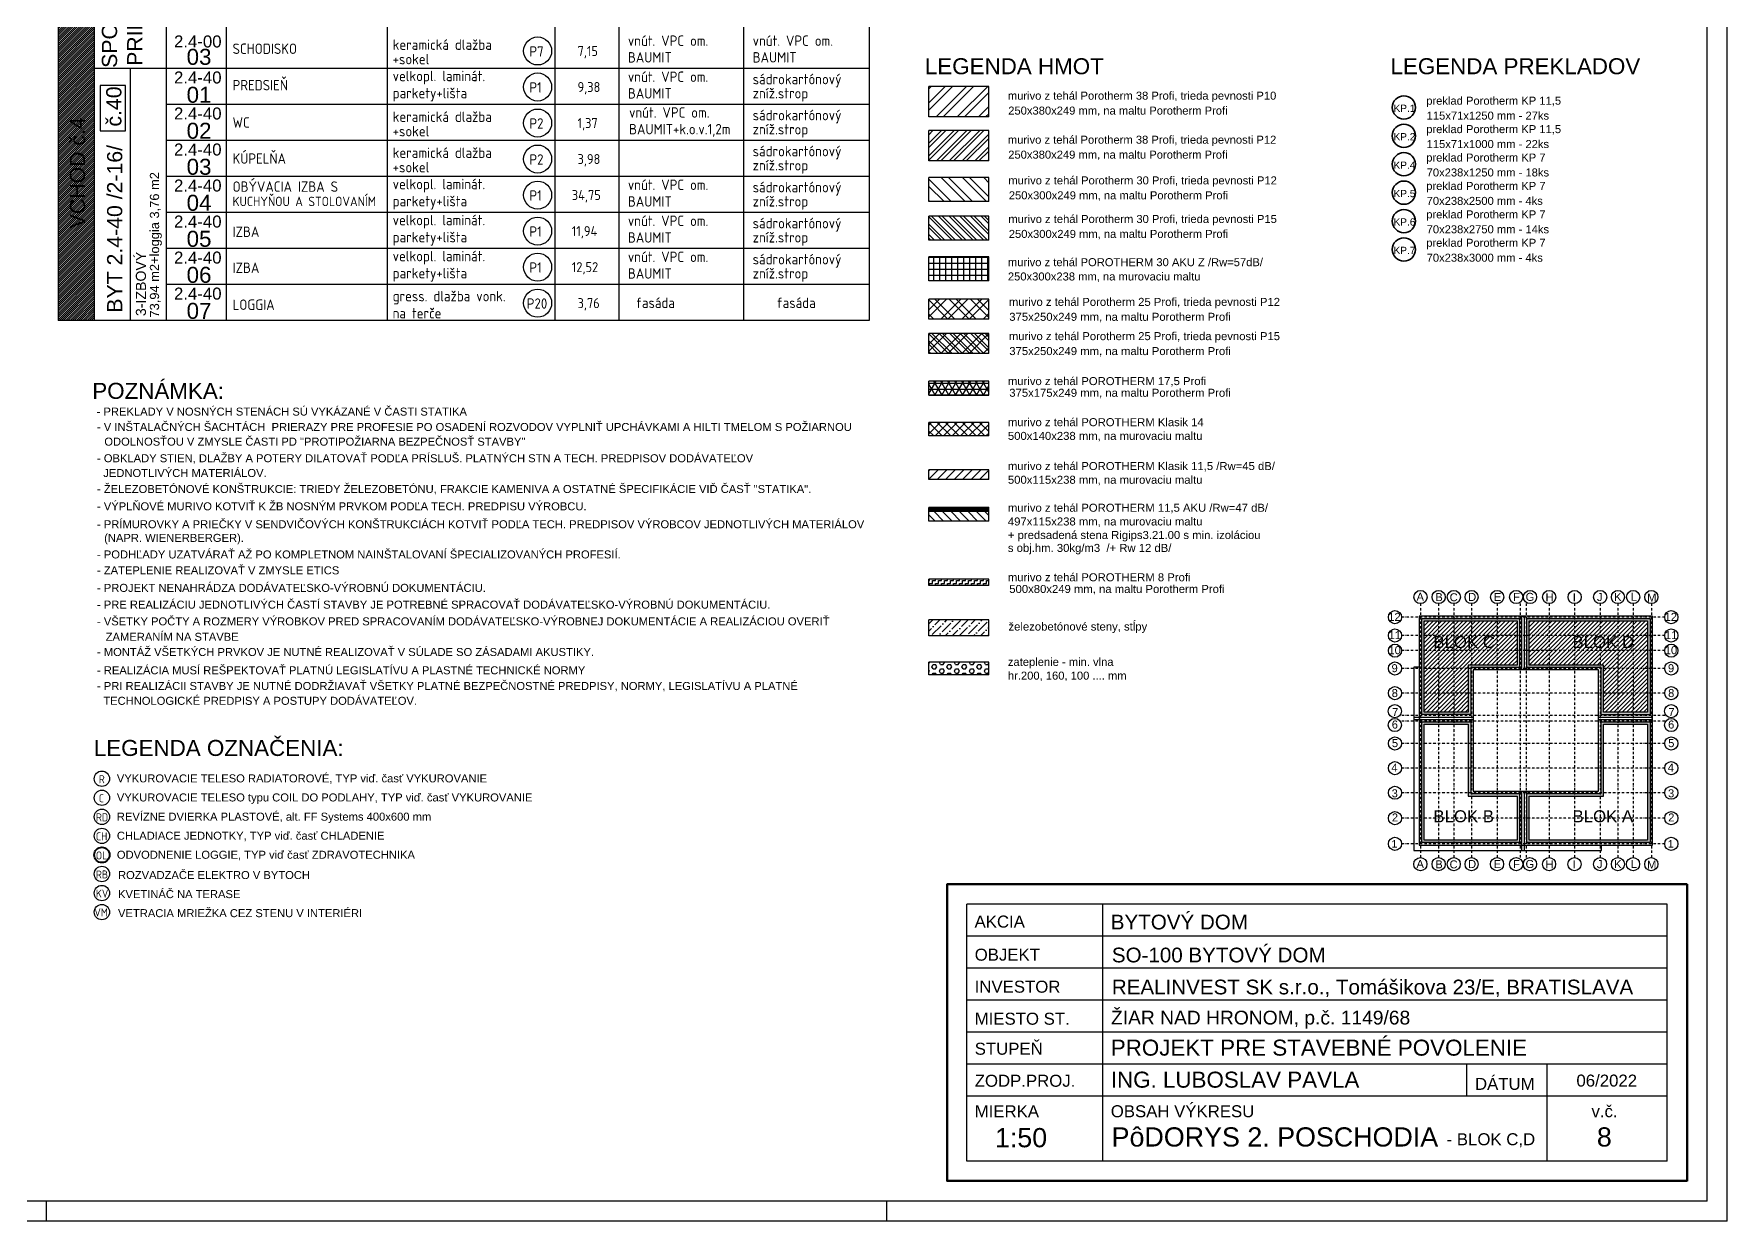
# Model space of a CAD drawing. Extents: x 4511820 to 5180432, y -1526536 to -944957.
# Drawn here: x 5159278 to 5180432, y -1230866 to -1216033 of the extents above; entities that cross this region are included whole.
import ezdxf

# ---------------------------------------------------------------- set-up
doc = ezdxf.new("R2010")
doc.units = 0
doc.header["$MEASUREMENT"] = 0
doc.linetypes.add('BODKOCIARKOVANA_3', pattern=[5.6, 3, -1.3, 0, -1.3])
for name, color, linetype in [('MÚRY', 1, 'CONTINUOUS'), ('OKNÁ', 143, 'CONTINUOUS'), ('osi', 253, 'CONTINUOUS'), ('TENKÁ', 7, 'CONTINUOUS'), ('tzb', 153, 'CONTINUOUS'), ('Z-Kúrenie', 101, 'CONTINUOUS'), ('ZZ-chladenie', 133, 'CONTINUOUS'), ('ZZ-elektro', 221, 'CONTINUOUS'), ('zz-vetr', 52, 'CONTINUOUS'), ('ŠRAFY', 82, 'CONTINUOUS')]:
    doc.layers.add(name, color=color, linetype=linetype)
doc.layers.add('preklady', color=74, linetype='CONTINUOUS', lineweight=35)
doc.layers.add('zz-kanal-daždová', color=136, linetype='CONTINUOUS', lineweight=40)
doc.styles.add('ARIAL', font='arial.ttf')
doc.styles.add('styl1', font='arial.ttf')
doc.styles.add('Style-Arial', font='arial.ttf')
doc.styles.add('STYLE1', font='isocp.shx')
pattern_1 = [(135, (115395, 122045.33), (-66.2912607, -66.2912607), []), (135, (115395, 122089.52), (-66.2912607, -66.2912607), [])]

# ---------------------------------------------------------------- blocks, each defined once
blk = doc.blocks.new('BLOKCD')
at = {"layer": 'ŠRAFY'}
h = blk.add_hatch(color=8, dxfattribs=at)
h.dxf.hatch_style = 1
h.paths.add_polyline_path([(4579621, -1404502), (4579621, -1405702), (4580233, -1405702), (4580233, -1405114), (4580842, -1405114), (4580842, -1404502)])
h.paths.add_polyline_path([(4580812, -1404532), (4580812, -1405084), (4580203, -1405084), (4580203, -1405672), (4579651, -1405672), (4579651, -1404532)], flags=16)
h = blk.add_hatch(dxfattribs=at)
h.set_pattern_fill('ANSI31', color=8, scale=300)
h.paths.add_polyline_path([(4579651, -1404532), (4579651, -1405672), (4580203, -1405672), (4580203, -1405084), (4580812, -1405084), (4580812, -1404532)])
h.paths.add_polyline_path([(4579745, -1404680), (4580565, -1404680), (4580565, -1404910), (4579745, -1404910)], flags=24)
h = blk.add_hatch(color=8, dxfattribs=at)
h.dxf.hatch_style = 1
h.paths.add_polyline_path([(4582473, -1404502), (4580934, -1404502), (4580934, -1405114), (4581861, -1405114), (4581861, -1405702), (4582473, -1405702)])
h.paths.add_polyline_path([(4582443, -1404532), (4582443, -1405672), (4581891, -1405672), (4581891, -1405084), (4580964, -1405084), (4580964, -1404532)], flags=16)
h = blk.add_hatch(dxfattribs=at)
h.set_pattern_fill('ANSI31', color=8, scale=300)
h.paths.add_polyline_path([(4580964, -1404532), (4580964, -1405084), (4581891, -1405084), (4581891, -1405672), (4582443, -1405672), (4582443, -1404532)])
h.paths.add_polyline_path([(4581483, -1404680), (4582300, -1404680), (4582300, -1404910), (4581483, -1404910)], flags=24)
h = blk.add_hatch(color=8, dxfattribs=at)
h.dxf.hatch_style = 1
h.paths.add_polyline_path([(4579621, -1405792), (4579621, -1407301), (4580842, -1407301), (4580842, -1406689), (4580233, -1406689), (4580233, -1405792)])
h.paths.add_polyline_path([(4580203, -1405822), (4580203, -1406719), (4580812, -1406719), (4580812, -1407271), (4579651, -1407271), (4579651, -1405822)], flags=16)
h = blk.add_hatch(color=8, dxfattribs=at)
h.dxf.hatch_style = 1
h.paths.add_polyline_path([(4581861, -1405792), (4581861, -1406689), (4580934, -1406689), (4580934, -1407301), (4582473, -1407301), (4582473, -1405792)])
h.paths.add_polyline_path([(4582443, -1405822), (4582443, -1407271), (4580964, -1407271), (4580964, -1406719), (4581891, -1406719), (4581891, -1405822)], flags=16)
at = {"layer": 'MÚRY'}
for p, q in [((4580852, -1404472), (4580920, -1404472)), ((4581831, -1405796), (4581831, -1405725))]:
    blk.add_line(p, q, dxfattribs=at)
for points in [[(4582503, -1404472), (4579591, -1404472), (4579591, -1407331), (4582503, -1407331)], [(4581831, -1405144), (4580263, -1405144), (4580263, -1406659), (4581831, -1406659)]]:
    blk.add_lwpolyline(points, close=True, dxfattribs=at)
at = {"layer": 'osi', "linetype": 'BODKOCIARKOVANA_3', "ltscale": 10}
for p, q in [((4579605, -1404315), (4579605, -1407488)), ((4579832, -1404315), (4579832, -1407488)), ((4580022, -1404315), (4580022, -1407488)), ((4580244, -1404315), (4580244, -1407488)), ((4580563, -1404315), (4580563, -1407488)), ((4580851, -1404315), (4580851, -1407488)), ((4580925, -1404315), (4580925, -1407488)), ((4581213, -1404315), (4581213, -1407488)), ((4581531, -1404315), (4581531, -1407488)), ((4581850, -1404315), (4581850, -1407488)), ((4582072, -1404315), (4582072, -1407488)), ((4582262, -1404315), (4582262, -1407488)), ((4582490, -1404315), (4582490, -1407488)), ((4582657, -1404485), (4579369, -1404485)), ((4582657, -1404713), (4579369, -1404713)), ((4582657, -1404903), (4579369, -1404903)), ((4582657, -1405125), (4579369, -1405125)), ((4582657, -1405433), (4579369, -1405433)), ((4582657, -1405712), (4579369, -1405712)), ((4582657, -1405782), (4579369, -1405782)), ((4582657, -1406062), (4579369, -1406062)), ((4582657, -1406370), (4579369, -1406370)), ((4582657, -1406678), (4579369, -1406678)), ((4582657, -1406995), (4579369, -1406995)), ((4582657, -1407317), (4579369, -1407317))]:
    blk.add_line(p, q, dxfattribs=at)
at = {"layer": 'TENKÁ'}
for p, q in [((4580872, -1405144), (4580872, -1404472)), ((4580904, -1405144), (4580904, -1404472)), ((4579524, -1405732), (4580263, -1405732)), ((4579524, -1405762), (4580263, -1405762)), ((4581831, -1405732), (4582503, -1405732)), ((4581831, -1405762), (4582503, -1405762)), ((4580872, -1407398), (4580872, -1406659)), ((4580904, -1407398), (4580904, -1406659))]:
    blk.add_line(p, q, dxfattribs=at)
blk.add_lwpolyline([(4579591, -1405110), (4579524, -1405110), (4579524, -1407398), (4581865, -1407398), (4581865, -1407331)], dxfattribs=at)
at = {"layer": 'TENKÁ', "color": 8, "ltscale": 0.25}
for centre in [(4579605, -1404233), (4579832, -1404233), (4580022, -1404233), (4580244, -1404233), (4580563, -1404233), (4580801, -1404233), (4580974, -1404233), (4581213, -1404233), (4581531, -1404233), (4581850, -1404233), (4582072, -1404233), (4582262, -1404233), (4582490, -1404233), (4579287, -1404485), (4582739, -1404485), (4579287, -1404713), (4579287, -1404903), (4582739, -1404713), (4582739, -1404903), (4579287, -1405125), (4582739, -1405125), (4579287, -1405433), (4582739, -1405433), (4579285, -1405659), (4582738, -1405659), (4579285, -1405832), (4582738, -1405832), (4579287, -1406062), (4582739, -1406062), (4579287, -1406370), (4582739, -1406370), (4579287, -1406678), (4582739, -1406678), (4579287, -1406995), (4582739, -1406995), (4579287, -1407317), (4582739, -1407317), (4579604, -1407570), (4579832, -1407570), (4580021, -1407570), (4580244, -1407570), (4580562, -1407570), (4580800, -1407570), (4580973, -1407570), (4581212, -1407570), (4581530, -1407570), (4581849, -1407570), (4582072, -1407570), (4582261, -1407570), (4582489, -1407570)]:
    blk.add_circle(centre, 82.2, dxfattribs=at)
at = {"layer": 'ŠRAFY', "color": 8}
blk.add_line((4581861, -1405702), (4582473, -1405702), dxfattribs=at)
for points in [[(4579621, -1404502), (4580842, -1404502), (4580842, -1405114), (4580233, -1405114), (4580233, -1405702), (4579621, -1405702)], [(4579651, -1404532), (4580812, -1404532), (4580812, -1405084), (4580203, -1405084), (4580203, -1405672), (4579651, -1405672)], [(4580964, -1404532), (4582443, -1404532), (4582443, -1405672), (4581891, -1405672), (4581891, -1405084), (4580964, -1405084)], [(4579621, -1405792), (4580233, -1405792), (4580233, -1406689), (4580842, -1406689), (4580842, -1407301), (4579621, -1407301)], [(4579651, -1405822), (4580203, -1405822), (4580203, -1406719), (4580812, -1406719), (4580812, -1407271), (4579651, -1407271)], [(4581861, -1405792), (4582473, -1405792), (4582473, -1407301), (4580934, -1407301), (4580934, -1406689), (4581861, -1406689)], [(4581891, -1405822), (4582443, -1405822), (4582443, -1407271), (4580964, -1407271), (4580964, -1406719), (4581891, -1406719)]]:
    blk.add_lwpolyline(points, close=True, dxfattribs=at)
blk.add_lwpolyline([(4581861, -1405702), (4581861, -1405114), (4580934, -1405114), (4580934, -1404502), (4582473, -1404502), (4582473, -1405702)], dxfattribs=at)
at = {"layer": 'TENKÁ', "color": 8, "ltscale": 0.25, "style": 'styl1'}
for s, height, p in [('A', 100, (4579556, -1404280)), ('B', 100, (4579791, -1404284)), ('C', 100, (4579970, -1404286)), ('D', 100, (4580201, -1404282)), ('E', 100, (4580521, -1404282)), ('F', 100, (4580763, -1404281)), ('G', 100, (4580919, -1404281)), ('H', 100, (4581168, -1404285)), ('I', 100, (4581508, -1404286)), ('J', 100, (4581810, -1404283)), ('K', 100, (4582024, -1404282)), ('L', 100, (4582233, -1404280)), ('M', 100, (4582437, -1404289)), ('12', 100, (4579203, -1404531)), ('12', 100, (4582655, -1404531)), ('11', 100, (4579206, -1404759)), ('11', 100, (4582659, -1404759)), ('10', 100, (4579205, -1404947)), ('10', 100, (4582657, -1404947)), ('9', 100, (4579244, -1405172)), ('9', 100, (4582697, -1405172)), ('8', 100, (4579246, -1405483)), ('8', 100, (4582699, -1405483)), ('7', 100, (4579251, -1405720)), ('7', 100, (4582703, -1405720)), ('6', 100, (4579247, -1405876)), ('6', 100, (4582699, -1405876)), ('5', 100, (4579248, -1406108)), ('5', 100, (4582700, -1406108)), ('4', 100, (4579241, -1406414)), ('4', 100, (4582694, -1406414)), ('3', 100, (4579245, -1406735)), ('3', 100, (4582698, -1406735)), ('2', 100, (4579248, -1407037)), ('2', 100, (4582700, -1407037)), ('1', 95, (4579243, -1407364)), ('1', 95, (4582695, -1407364)), ('A', 100, (4579555, -1407618)), ('B', 100, (4579790, -1407622)), ('C', 100, (4579969, -1407623)), ('D', 100, (4580200, -1407619)), ('E', 100, (4580520, -1407619)), ('F', 100, (4580762, -1407618)), ('G', 100, (4580918, -1407618)), ('H', 100, (4581167, -1407622)), ('I', 100, (4581507, -1407623)), ('J', 100, (4581809, -1407620)), ('K', 100, (4582024, -1407619)), ('L', 100, (4582232, -1407617)), ('M', 100, (4582436, -1407626))]:
    blk.add_text(s, height=height, dxfattribs=at).set_placement(p)
at = {"layer": 'TENKÁ', "lineweight": 40, "ltscale": 0.25, "style": 'ARIAL'}
for s, p in [('BLOK C', (4579767, -1404870)), ('BLOK D', (4581505, -1404870)), ('BLOK B', (4579767, -1407047)), ('BLOK A', (4581505, -1407047))]:
    blk.add_text(s, height=150, dxfattribs=at).set_placement(p)

msp = doc.modelspace()

# ---------------------------------------------------------------- hatches: boundary and pattern name
at = {"layer": 'ŠRAFY'}
h = msp.add_hatch(dxfattribs=at)
h.set_pattern_fill('ANSI31', color=11, scale=150)
h.set_pattern_definition([(45, (150, -3248.914), (-13.25825215, 13.25825215), [])])
h.paths.add_polyline_path([(5159582, -1219615.674), (5159582, -1215115.674), (5160032, -1215115.674), (5160032, -1216465.674), (5160032, -1219615.674)])
h.paths.add_polyline_path([(5159676.769, -1218507.728), (5159676.769, -1217040.348), (5159968.379, -1217040.348), (5159968.379, -1218507.728)], flags=24)
h = msp.add_hatch(dxfattribs=at)
h.set_pattern_fill('ANSI32', color=256, scale=500)
h.set_pattern_definition([(45, (587356.18, -79328.19), (-132.5825215, 132.5825215), []), (45, (587444.57, -79328.19), (-132.5825215, 132.5825215), [])])
h.paths.add_polyline_path([(5170458.286, -1217070.564), (5171208.286, -1217070.564), (5171208.286, -1216690.564), (5170458.286, -1216690.564)])
h = msp.add_hatch(dxfattribs=at)
h.set_pattern_fill('ANSI32', color=256, scale=300)
h.set_pattern_definition([(45, (115395, 122045.33), (-79.549513, 79.549513), []), (45, (115448.03, 122045.33), (-79.549513, 79.549513), [])])
h.paths.add_polyline_path([(5170458.286, -1217620.806), (5171208.286, -1217620.806), (5171208.286, -1217240.806), (5170458.286, -1217240.806)])
h = msp.add_hatch(dxfattribs=at)
h.set_pattern_fill('ANSI32', color=256, scale=500, angle=90)
h.set_pattern_definition([(135, (587356.18, -79860.45), (-132.5825215, -132.5825215), []), (135, (587356.18, -79772.06), (-132.5825215, -132.5825215), [])])
h.paths.add_polyline_path([(5170458.286, -1217829.064), (5170458.286, -1218129.064), (5171208.286, -1218129.064), (5171208.286, -1217829.064)])
h = msp.add_hatch(dxfattribs=at)
h.set_pattern_fill('ANSI32', color=256, scale=250, angle=90)
h.set_pattern_definition(pattern_1)
h.paths.add_polyline_path([(5170458.286, -1218311.201), (5170458.286, -1218611.201), (5171208.286, -1218611.201), (5171208.286, -1218311.201)])
at = {"layer": 'ŠRAFY', "ltscale": 0.25}
h = msp.add_hatch(dxfattribs=at)
h.set_pattern_fill('ANSI37', color=256, scale=600, angle=45)
h.set_pattern_definition([(90, (-3304029.49, 588000.82), (-75, 1e-14), []), (180, (-3304029.49, 588000.82), (-1e-14, -75), [])])
h.paths.add_polyline_path([(5170458.286, -1218820.528), (5170458.286, -1219120.528), (5171208.286, -1219120.528), (5171208.286, -1218820.528)])
at = {"layer": 'ŠRAFY'}
h = msp.add_hatch(dxfattribs=at)
h.set_pattern_fill('ANSI32', color=256, scale=500)
h.set_pattern_definition([(45, (587356.18, -80851.91), (-132.5825215, 132.5825215), []), (45, (587444.57, -80851.91), (-132.5825215, 132.5825215), [])])
h.paths.add_polyline_path([(5170458.286, -1219346.767), (5170458.286, -1219596.767), (5171208.286, -1219596.767), (5171208.286, -1219346.767)])
h = msp.add_hatch(dxfattribs=at)
h.set_pattern_fill('ANSI32', color=256, scale=500, angle=90)
h.set_pattern_definition([(135, (587356.18, -81280.1), (-132.5825215, -132.5825215), []), (135, (587356.18, -81191.72), (-132.5825215, -132.5825215), [])])
h.paths.add_polyline_path([(5170458.286, -1219346.767), (5170458.286, -1219596.767), (5171208.286, -1219596.767), (5171208.286, -1219346.767)])
h = msp.add_hatch(dxfattribs=at)
h.set_pattern_fill('ANSI32', color=256, scale=500)
h.set_pattern_definition([(45, (587356.18, -81280.1), (-132.5825215, 132.5825215), []), (45, (587444.57, -81280.1), (-132.5825215, 132.5825215), [])])
h.paths.add_polyline_path([(5170458.286, -1219774.959), (5170458.286, -1220024.959), (5171208.286, -1220024.959), (5171208.286, -1219774.959)])
h = msp.add_hatch(dxfattribs=at)
h.set_pattern_fill('ANSI32', color=256, scale=250, angle=90)
h.set_pattern_definition(pattern_1)
h.paths.add_polyline_path([(5170458.286, -1219774.959), (5170458.286, -1220024.959), (5171208.286, -1220024.959), (5171208.286, -1219774.959)])
at = {"layer": 'ŠRAFY', "ltscale": 0.25}
h = msp.add_hatch(dxfattribs=at)
h.set_pattern_fill('NET3', color=256, scale=600)
h.set_pattern_definition([(0, (587356.18, -80845.76), (0, 75), []), (60, (587356.18, -80845.76), (-64.9519053, 37.5), []), (120, (587356.18, -80845.76), (-64.9519053, -37.5), [])])
h.paths.add_polyline_path([(5171208.286, -1220373.619), (5170458.286, -1220373.619), (5170458.286, -1220548.619), (5171208.286, -1220548.619)])
h = msp.add_hatch(dxfattribs=at)
h.set_pattern_fill('ANSI37', color=256, scale=600, style=0)
h.set_pattern_definition([(45, (-2902209.4, 401904.404), (-53.0330086, 53.0330086), []), (135, (-2902209.4, 401904.404), (-53.0330086, -53.0330086), [])])
h.paths.add_polyline_path([(5171208.286, -1220886.801), (5170458.286, -1220886.801), (5170458.286, -1221056.801), (5171208.286, -1221056.801)])
h = msp.add_hatch(dxfattribs=at)
h.set_pattern_fill('ANSI31', color=256, scale=600, style=0)
h.set_pattern_definition([(45, (640283.5, 249124.73), (-53.0330086, 53.0330086), [])])
h.paths.add_polyline_path([(5171208.286, -1221479.46), (5170458.286, -1221479.46), (5170458.286, -1221599.46), (5171208.286, -1221599.46)])
at = {"layer": 'ŠRAFY'}
h = msp.add_hatch(dxfattribs=at)
h.set_pattern_fill('DOTS', color=256, scale=250)
h.set_pattern_definition([(0, (587356.182, -167841.777), (7.8125, 15.625), [0, -15.625])])
h.paths.add_polyline_path([(5170458.286, -1222000.46), (5171208.286, -1222000.46), (5171208.286, -1221950.46), (5170458.286, -1221950.46)])
at = {"layer": 'ŠRAFY', "ltscale": 0.25}
h = msp.add_hatch(dxfattribs=at)
h.set_pattern_fill('ANSI31', color=256, scale=600, angle=90, style=0)
h.set_pattern_definition([(135, (-2902209.4, 401176.546), (-53.0330086, -53.0330086), [])])
h.paths.add_polyline_path([(5171208.286, -1222000.46), (5170458.286, -1222000.46), (5170458.286, -1222120.46), (5171208.286, -1222120.46)])
h = msp.add_hatch(dxfattribs=at)
h.set_pattern_fill('ZIGZAG', color=256, scale=300, style=0)
h.set_pattern_definition([(0, (2703.786, 178513.62), (37.5, 37.5), [37.5, -37.5]), (90, (2741.286, 178513.62), (-37.5, 37.5), [37.5, -37.5])])
h.paths.add_polyline_path([(5170458.286, -1222844.46), (5170458.286, -1222924.46), (5171208.286, -1222924.46), (5171208.286, -1222844.46)])
h = msp.add_hatch(dxfattribs=at)
h.set_pattern_fill('ANSI36', color=256, scale=500)
h.set_pattern_definition([(45, (587356.18, -84333.684), (33.1456304, 121.533978), [156.25, -31.25, 0, -31.25])])
h.paths.add_polyline_path([(5171208.286, -1223354.778), (5170458.286, -1223354.778), (5170458.286, -1223554.778), (5171208.286, -1223554.778)])
at = {"layer": 'ŠRAFY'}
h = msp.add_hatch(dxfattribs=at)
h.set_pattern_fill('HEX', color=256, scale=250)
h.set_pattern_definition([(0, (587356.18, -171908.9), (0, 54.12658774), [31.25, -62.5]), (120, (587356.18, -171908.9), (-46.875, -27.06329387), [31.25, -62.5]), (60, (587387.43, -171908.9), (-46.875, 27.06329387), [31.25, -62.5])])
h.paths.add_polyline_path([(5170458.286, -1223881.801), (5170458.286, -1224041.801), (5171208.286, -1224041.801), (5171208.286, -1223881.801)])

# ---------------------------------------------------------------- linework, layer by layer
at = {"layer": 'MÚRY', "ltscale": 0.25}
for p, q in [((5169714.714, -1216465.674), (5160032, -1216465.674)), ((5171208.286, -1216690.564), (5170458.286, -1216690.564)), ((5171208.286, -1217070.564), (5170458.286, -1217070.564)), ((5171208.286, -1217240.806), (5170458.286, -1217240.806)), ((5171208.286, -1217620.806), (5170458.286, -1217620.806)), ((5171208.286, -1217829.064), (5170458.286, -1217829.064)), ((5171208.286, -1218129.064), (5170458.286, -1218129.064)), ((5171208.286, -1218311.201), (5170458.286, -1218311.201)), ((5171208.286, -1218611.201), (5170458.286, -1218611.201)), ((5171208.286, -1218820.528), (5170458.286, -1218820.528)), ((5171208.286, -1219120.528), (5170458.286, -1219120.528)), ((5171208.286, -1219346.767), (5170458.286, -1219346.767)), ((5169714.714, -1219615.674), (5159582, -1219615.674)), ((5171208.286, -1219596.767), (5170458.286, -1219596.767)), ((5171208.286, -1219774.959), (5170458.286, -1219774.959)), ((5171208.286, -1220024.959), (5170458.286, -1220024.959)), ((5171208.286, -1220373.619), (5170458.286, -1220373.619)), ((5171208.286, -1220548.619), (5170458.286, -1220548.619)), ((5171208.286, -1220886.801), (5170458.286, -1220886.801)), ((5171208.286, -1221056.801), (5170458.286, -1221056.801)), ((5171208.286, -1221479.46), (5170458.286, -1221479.46)), ((5171208.286, -1221599.46), (5170458.286, -1221599.46)), ((5171208.286, -1221950.46), (5170458.286, -1221950.46)), ((5171208.286, -1222120.46), (5170458.286, -1222120.46)), ((5171208.286, -1222844.46), (5170458.286, -1222844.46)), ((5171208.286, -1222924.46), (5170458.286, -1222924.46)), ((5171208.286, -1223354.778), (5170458.286, -1223354.778)), ((5171208.286, -1223554.778), (5170458.286, -1223554.778)), ((5171208.286, -1223881.801), (5170458.286, -1223881.801))]:
    msp.add_line(p, q, dxfattribs=at)
at = {"layer": 'OKNÁ', "ltscale": 0.25}
for p, q in [((5170458.286, -1217070.564), (5170458.286, -1216690.564)), ((5171208.286, -1217070.564), (5171208.286, -1216690.564)), ((5170458.286, -1217620.806), (5170458.286, -1217240.806)), ((5171208.286, -1217620.806), (5171208.286, -1217240.806)), ((5170458.286, -1218129.064), (5170458.286, -1217829.064)), ((5171208.286, -1218129.064), (5171208.286, -1217829.064)), ((5170458.286, -1218611.201), (5170458.286, -1218311.201)), ((5171208.286, -1218611.201), (5171208.286, -1218311.201)), ((5170458.286, -1219120.528), (5170458.286, -1218820.528)), ((5171208.286, -1219120.528), (5171208.286, -1218820.528)), ((5170458.286, -1219596.767), (5170458.286, -1219346.767)), ((5171208.286, -1219596.767), (5171208.286, -1219346.767)), ((5170458.286, -1220024.959), (5170458.286, -1219774.959)), ((5171208.286, -1220024.959), (5171208.286, -1219774.959)), ((5170458.286, -1220548.619), (5170458.286, -1220373.619)), ((5171208.286, -1220548.619), (5171208.286, -1220373.619)), ((5170458.286, -1221056.801), (5170458.286, -1220886.801)), ((5171208.286, -1221056.801), (5171208.286, -1220886.801)), ((5170458.286, -1221599.46), (5170458.286, -1221479.46)), ((5171208.286, -1221599.46), (5171208.286, -1221479.46)), ((5170458.286, -1222120.46), (5170458.286, -1221950.46)), ((5171208.286, -1222120.46), (5171208.286, -1221950.46)), ((5170458.286, -1222924.46), (5170458.286, -1222844.46)), ((5171208.286, -1222924.46), (5171208.286, -1222844.46)), ((5170458.286, -1223554.778), (5170458.286, -1223354.778)), ((5171208.286, -1223554.778), (5171208.286, -1223354.778)), ((5170458.286, -1224041.801), (5170458.286, -1223881.801)), ((5171208.286, -1224041.801), (5171208.286, -1223881.801))]:
    msp.add_line(p, q, dxfattribs=at)
at = {"layer": 'preklady', "ltscale": 0.25}
for centre in [(5176394, -1216951.865), (5176394, -1217306.865), (5176394, -1217661.865), (5176394, -1218016.865), (5176394, -1218371.865), (5176394, -1218726.865)]:
    msp.add_circle(centre, 145, dxfattribs=at)
at = {"layer": 'TENKÁ', "color": 7}
for p, q in [((5180432, -1230865.674), (5180432, -1195293.831)), ((5180182, -1230615.674), (5180182, -1195543.831)), ((5180182, -1230615.674), (5091391, -1230615.674)), ((5180432, -1230865.674), (5091141, -1230865.674))]:
    msp.add_line(p, q, dxfattribs=at)
at = {"layer": 'TENKÁ', "linetype": 'Continuous'}
msp.add_line((5161682, -1196465.674), (5161682, -1219615.674), dxfattribs=at)
at = {"layer": 'TENKÁ', "ltscale": 0.25}
for p, q in [((5163691.88, -1196465.674), (5163691.88, -1219615.674)), ((5165785.188, -1196465.674), (5165785.188, -1219615.674)), ((5166590.393, -1219615.674), (5166590.393, -1196465.674)), ((5168149.225, -1219615.674), (5168149.225, -1196465.674)), ((5159582, -1197115.674), (5159582, -1219615.674)), ((5160032, -1197115.674), (5160032, -1219615.674)), ((5160932, -1197115.674), (5160932, -1219615.674)), ((5169714.714, -1197115.674), (5169714.714, -1219615.674)), ((5160482, -1216465.674), (5160482, -1219615.674)), ((5169079.174, -1216915.674), (5160932, -1216915.674)), ((5169714.714, -1216915.674), (5160932, -1216915.674)), ((5169079.174, -1217365.674), (5160932, -1217365.674)), ((5169714.714, -1217365.674), (5160932, -1217365.674)), ((5169079.174, -1217815.674), (5160932, -1217815.674)), ((5169714.714, -1217815.674), (5160932, -1217815.674)), ((5169079.174, -1218265.674), (5160932, -1218265.674)), ((5169714.714, -1218265.674), (5160932, -1218265.674)), ((5169714.714, -1218715.674), (5160932, -1218715.674)), ((5169714.714, -1219165.674), (5160932, -1219165.674)), ((5171208.286, -1222000.46), (5170458.286, -1222000.46)), ((5171208.286, -1224041.801), (5170458.286, -1224041.801)), ((5170932, -1230115.674), (5170932, -1226905.674)), ((5179682, -1226905.674), (5170932, -1226905.674)), ((5172632, -1230115.674), (5172632, -1226905.674)), ((5179682, -1230115.674), (5179682, -1226905.674)), ((5179682, -1227305.674), (5170932, -1227305.674)), ((5179682, -1227705.674), (5170932, -1227705.674)), ((5179682, -1228105.674), (5170932, -1228105.674)), ((5179682, -1228505.674), (5170932, -1228505.674)), ((5179682, -1228505.674), (5170932, -1228505.674)), ((5179682, -1228905.674), (5170932, -1228905.674)), ((5179682, -1228905.674), (5170932, -1228905.674)), ((5177182, -1229305.674), (5177182, -1228905.674)), ((5178182, -1230115.674), (5178182, -1228905.674)), ((5179682, -1229305.674), (5170932, -1229305.674)), ((5179682, -1229305.674), (5170932, -1229305.674)), ((5179682, -1230115.674), (5170932, -1230115.674)), ((5159432, -1230615.674), (5159432, -1230865.674)), ((5159432, -1230615.674), (5159432, -1230865.674)), ((5169932, -1230615.674), (5169932, -1230865.674)), ((5169932, -1230615.674), (5169932, -1230865.674))]:
    msp.add_line(p, q, dxfattribs=at)
at = {"layer": 'TENKÁ', "lineweight": 40, "ltscale": 0.25}
for p, q in [((5179932, -1226655.674), (5170682, -1226655.674)), ((5170682, -1226657.674), (5170682, -1230365.674)), ((5179932, -1226657.674), (5170682, -1226657.674)), ((5179932, -1226659.674), (5170682, -1226659.674)), ((5170684, -1226657.674), (5170684, -1230365.674)), ((5170686, -1226657.674), (5170686, -1230365.674)), ((5179928, -1226655.674), (5179928, -1230365.674)), ((5179930, -1226655.674), (5179930, -1230365.674)), ((5179932, -1226655.674), (5179932, -1230365.674)), ((5179932, -1230361.674), (5170682, -1230361.674)), ((5179932, -1230363.674), (5170682, -1230363.674)), ((5179932, -1230365.674), (5170682, -1230365.674))]:
    msp.add_line(p, q, dxfattribs=at)
at = {"layer": 'TENKÁ'}
msp.add_lwpolyline([(5160421.214, -1216678.257), (5160105.214, -1216678.257), (5160105.214, -1217242.757), (5160421.214, -1217242.757)], close=True, dxfattribs=at)
at = {"layer": 'TENKÁ', "ltscale": 0.25}
for centre in [(5165571.714, -1216246.948), (5165571.714, -1216696.948), (5165571.714, -1217146.948), (5165571.714, -1217596.948), (5165571.714, -1218046.948), (5165571.714, -1218496.948), (5165571.714, -1218946.948), (5165571.714, -1219396.948)]:
    msp.add_circle(centre, 175, dxfattribs=at)
at = {"layer": 'tzb'}
msp.add_circle((5160127.817, -1225814.825), 96, dxfattribs=at)
at = {"layer": 'tzb', "color": 73}
msp.add_circle((5160127.817, -1226766.825), 96, dxfattribs=at)
at = {"layer": 'Z-Kúrenie', "linetype": 'Continuous'}
for centre in [(5160127.817, -1225338.825), (5160127.817, -1225576.825)]:
    msp.add_circle(centre, 96, dxfattribs=at)
at = {"layer": 'ZZ-chladenie'}
msp.add_circle((5160127.817, -1226052.825), 96, dxfattribs=at)
at = {"layer": 'ZZ-elektro'}
msp.add_circle((5160127.817, -1226528.825), 96, dxfattribs=at)
at = {"layer": 'zz-kanal-daždová'}
msp.add_circle((5160127.817, -1226290.825), 96, dxfattribs=at)
at = {"layer": 'zz-vetr'}
msp.add_circle((5160127.817, -1227004.825), 96, dxfattribs=at)

# ---------------------------------------------------------------- block references
at = {"layer": 'osi', "color": 8}
msp.add_blockref('BLOKCD', (596995.5, 181164.183), dxfattribs=at)

# ---------------------------------------------------------------- texts
at = {"layer": 'MÚRY', "color": 0, "ltscale": 0.25, "style": 'Style-Arial'}
for s, p in [('LEGENDA HMOT', (5170409.204, -1216537.528)), ('LEGENDA PREKLADOV', (5176226.204, -1216537.528)), ('POZNÁMKA: ', (5160007.918, -1220592.856)), ('LEGENDA OZNAČENIA:', (5160027.279, -1225054.151))]:
    msp.add_text(s, height=200, dxfattribs=at).set_placement(p)
at = {"layer": 'preklady', "linetype": 'Continuous', "lineweight": 20, "style": 'ARIAL'}
for s, p in [('KP.1', (5176264.736, -1217008.122)), ('KP.2', (5176264.736, -1217363.122)), ('KP.4', (5176264.736, -1217718.122)), ('KP.5', (5176264.736, -1218073.122)), ('KP.6', (5176264.736, -1218428.122)), ('KP.7', (5176264.736, -1218783.122))]:
    msp.add_text(s, height=90, dxfattribs=at).set_placement(p)
at = {"layer": 'TENKÁ', "ltscale": 0.25, "style": 'Style-Arial'}
for s, height, p in [('PRIEST.', 190, (5160633.323, -1216432.747)), ('SPOL.', 190, (5160317.375, -1216457.964)), ('č.40', 190, (5160371.32, -1217191.282)), ('VCHOD č.4', 190, (5159917.639, -1218461.395)), ('BYT 2.4-40 /2-16/', 190, (5160382.353, -1219516.048)), ('73,94 m2+loggia 3,76 m2', 115, (5160842.43, -1219577.103)), ('3-IZBOVÝ ', 126.36, (5160678.43, -1219559.103))]:
    msp.add_text(s, height=height, rotation=90, dxfattribs=at).set_placement(p)
at = {"layer": 'TENKÁ', "lineweight": 40, "ltscale": 0.25, "style": 'ARIAL'}
for s, height, p in [('2.4-00', 150, (5161028.769, -1216202.944)), ('03', 200, (5161186.311, -1216419.944)), ('2.4-40', 150, (5161028.769, -1216652.944)), ('01', 200, (5161186.311, -1216893.444)), ('2.4-40', 150, (5161028.769, -1217102.944)), ('02', 200, (5161186.311, -1217343.444)), ('2.4-40', 150, (5161028.769, -1217552.944)), ('03', 200, (5161186.311, -1217793.444)), ('2.4-40', 150, (5161028.769, -1218002.944)), ('04', 200, (5161186.311, -1218243.444)), ('2.4-40', 150, (5161028.769, -1218452.944)), ('05', 200, (5161186.311, -1218693.444)), ('2.4-40', 150, (5161028.769, -1218902.944)), ('06', 200, (5161186.311, -1219143.444)), ('2.4-40', 150, (5161028.769, -1219352.944)), ('07', 200, (5161186.311, -1219593.444)), ('AKCIA', 150, (5171030.171, -1227198.515)), ('BYTOVÝ DOM', 184, (5172732, -1227221.19)), ('OBJEKT', 150, (5171032, -1227611.811)), ('SO-100 BYTOVÝ DOM', 184, (5172745.142, -1227632.969)), ('INVESTOR', 150, (5171032, -1228011.811)), ('REALINVEST SK s.r.o., Tomášikova 23/E, BRATISLAVA', 184, (5172745.142, -1228032.969)), ('ŽIAR NAD HRONOM, p.č. 1149/68', 172, (5172734.425, -1228409.078)), ('MIESTO ST.', 150, (5171032, -1228411.811)), ('STUPEŇ', 150, (5171032, -1228786.811)), ('PROJEKT PRE STAVEBNÉ POVOLENIE', 200, (5172732.002, -1228798.285)), ('ZODP.PROJ.', 150, (5171032, -1229186.811)), ('ING. LUBOSLAV PAVLA', 200, (5172732.002, -1229198.285)), ('DÁTUM     ', 150, (5177282, -1229225.674)), ('06/2022', 150, (5178549.3, -1229184.93)), ('MIERKA             ', 150, (5171032, -1229567.782)), ('OBSAH VÝKRESU', 150, (5172732, -1229567.782)), ('v.č.', 150, (5178737.399, -1229567.782)), ('PôDORYS 2. POSCHODIA', 240, (5172742.336, -1229933.687)), ('1:50', 240, (5171284.477, -1229942.81)), ('- BLOK C,D', 150, (5176927.5, -1229917.674)), ('8', 240, (5178804.836, -1229933.687))]:
    msp.add_text(s, height=height, dxfattribs=at).set_placement(p)
at = {"layer": 'TENKÁ', "linetype": 'Continuous', "style": 'STYLE1'}
for s, height, p in [('keramická dlažba', 130, (5163760.45, -1216233.081)), ('SCHODISKO', 130, (5161760.377, -1216283.871)), ('+sokel', 130, (5163760.45, -1216413.563)), ('PREDSIEŇ', 130, (5161760.377, -1216738.548)), ('WC', 130, (5161760.377, -1217204.828)), ('KÚPELŇA', 130, (5161760.377, -1217655.898)), ('OBÝVACIA IZBA S ', 130, (5161760.377, -1218006.626)), ('KUCHYŇOU A STOLOVANÍM', 118, (5161760.377, -1218185.626)), ('IZBA', 130, (5161760.377, -1218570.262)), ('IZBA', 130, (5161760.377, -1219020.262)), ('LOGGIA', 130, (5161760.377, -1219481.626))]:
    msp.add_text(s, height=height, dxfattribs=at).set_placement(p)
at = {"layer": 'TENKÁ', "ltscale": 0.25, "style": 'STYLE1'}
for s, height, p in [('vnút. VPC om.', 130, (5166699.107, -1216183.458)), ('vnút. VPC om.', 130, (5168257.939, -1216183.458)), ('P7', 130, (5165468.95, -1216317.205)), (' 7,15', 125, (5165998.607, -1216309.958)), ('BAUMIT', 130, (5166699.107, -1216391.566)), ('BAUMIT', 130, (5168257.939, -1216391.566)), ('velkopl. laminát.', 130, (5163760.45, -1216624.549)), ('vnút. VPC om.', 130, (5166699.107, -1216633.458)), ('sádrokartónový', 130, (5168257.939, -1216663.336)), ('parkety+lišta', 130, (5163760.45, -1216838.205)), ('P1', 130, (5165468.95, -1216767.205)), (' 9,38', 125, (5165998.607, -1216759.958)), ('BAUMIT', 130, (5166699.107, -1216841.566)), ('zníž.strop', 130, (5168257.939, -1216840.046)), ('vnút. VPC om.', 130, (5166714.141, -1217080.395)), ('sádrokartónový', 130, (5168257.939, -1217113.336)), ('+sokel', 130, (5163760.45, -1217313.563)), ('keramická dlažba', 130, (5163760.45, -1217133.081)), ('P2', 130, (5165468.95, -1217217.205)), (' 1,37', 125, (5165998.607, -1217209.958)), ('BAUMIT+k.o.v.1,2m', 130, (5166714.141, -1217288.503)), ('zníž.strop', 130, (5168257.939, -1217290.046)), ('keramická dlažba', 130, (5163760.45, -1217583.081)), ('P2', 130, (5165468.95, -1217667.205)), (' 3,98', 125, (5165998.607, -1217659.958)), ('sádrokartónový', 130, (5168257.939, -1217563.336)), ('zníž.strop', 130, (5168257.939, -1217740.046)), ('+sokel', 130, (5163760.45, -1217763.563)), ('velkopl. laminát.', 130, (5163760.45, -1217974.549)), ('P1', 130, (5165468.95, -1218117.205)), ('34,75', 125, (5165998.607, -1218109.958)), ('vnút. VPC om.', 130, (5166699.107, -1217983.458)), ('sádrokartónový', 130, (5168257.939, -1218013.336)), ('parkety+lišta', 130, (5163760.45, -1218188.205)), ('BAUMIT', 130, (5166699.107, -1218191.566)), ('zníž.strop', 130, (5168257.939, -1218190.046)), ('velkopl. laminát.', 130, (5163760.45, -1218424.549)), ('P1', 130, (5165468.95, -1218567.205)), ('11,94', 125, (5165998.607, -1218559.958)), ('vnút. VPC om.', 130, (5166699.107, -1218433.458)), ('sádrokartónový', 130, (5168257.939, -1218463.336)), ('parkety+lišta', 130, (5163760.45, -1218638.205)), ('BAUMIT', 130, (5166699.107, -1218641.566)), ('zníž.strop', 130, (5168257.939, -1218640.046)), ('velkopl. laminát.', 130, (5163760.45, -1218874.549)), ('P1', 130, (5165468.95, -1219017.205)), ('12,52', 125, (5165998.607, -1219009.958)), ('vnút. VPC om.', 130, (5166699.107, -1218883.458)), ('sádrokartónový', 130, (5168257.939, -1218913.336)), ('parkety+lišta', 130, (5163760.45, -1219088.205)), ('BAUMIT', 130, (5166699.107, -1219091.566)), ('zníž.strop', 130, (5168257.939, -1219090.046)), ('gress. dlažba vonk.', 130, (5163760.45, -1219374.549)), ('na terče', 130, (5163760.45, -1219588.205)), ('P20', 130, (5165435.95, -1219467.205)), (' 3,76', 125, (5165998.607, -1219459.958)), ('fasáda', 130, (5166799.107, -1219457.723)), ('fasáda', 130, (5168557.939, -1219457.723))]:
    msp.add_text(s, height=height, dxfattribs=at).set_placement(p)
at = {"layer": 'TENKÁ', "linetype": 'Continuous', "lineweight": 20, "style": 'ARIAL'}
for s, p in [('murivo\xa0z\xa0tehál\xa0Porotherm\xa038\xa0Profi,\xa0trieda\xa0pevnosti\xa0P10', (5171445.699, -1216855.205)), ('250x380x249\xa0mm,\xa0na\xa0maltu\xa0Porotherm\xa0Profi', (5171450.866, -1217041.651)), ('preklad\xa0Porotherm\xa0KP 11,5', (5176672.699, -1216918.205)), ('preklad\xa0Porotherm\xa0KP 11,5', (5176672.699, -1217273.205)), ('115x71x1250\xa0mm - 27ks', (5176677.866, -1217104.651)), ('murivo\xa0z\xa0tehál\xa0Porotherm\xa038\xa0Profi,\xa0trieda\xa0pevnosti\xa0P12', (5171445.699, -1217405.448)), ('115x71x1000\xa0mm - 22ks', (5176677.866, -1217459.651)), ('250x380x249\xa0mm,\xa0na\xa0maltu\xa0Porotherm\xa0Profi', (5171450.866, -1217591.894)), ('preklad\xa0Porotherm\xa0KP 7', (5176672.699, -1217628.205)), ('murivo\xa0z\xa0tehál\xa0Porotherm\xa030\xa0Profi,\xa0trieda\xa0pevnosti\xa0P12', (5171452.699, -1217913.705)), ('70x238x1250\xa0mm - 18ks', (5176677.866, -1217814.651)), ('250x300x249\xa0mm,\xa0na\xa0maltu\xa0Porotherm\xa0Profi', (5171457.866, -1218100.151)), ('preklad\xa0Porotherm\xa0KP 7', (5176672.699, -1217983.205)), ('preklad\xa0Porotherm\xa0KP 7', (5176672.699, -1218338.205)), ('70x238x2500\xa0mm - 4ks', (5176677.866, -1218169.651)), ('murivo\xa0z\xa0tehál\xa0Porotherm\xa030\xa0Profi,\xa0trieda\xa0pevnosti\xa0P15', (5171452.699, -1218395.842)), ('70x238x2750\xa0mm - 14ks', (5176677.866, -1218524.651)), ('250x300x249\xa0mm,\xa0na\xa0maltu\xa0Porotherm\xa0Profi', (5171457.866, -1218582.288)), ('preklad\xa0Porotherm\xa0KP 7', (5176672.699, -1218693.205)), ('murivo z tehál POROTHERM 30 AKU Z /Rw=57dB/ ', (5171446.497, -1218935.48)), ('70x238x3000\xa0mm - 4ks', (5176677.866, -1218879.651)), ('250x300x238 mm, na murovaciu maltu', (5171446.497, -1219113.945)), ('- PREKLADY V NOSNÝCH STENÁCH SÚ VYKÁZANÉ V ČASTI STATIKA', (5160062.413, -1220802.246)), ('- V INŠTALAČNÝCH ŠACHTÁCH  PRIERAZY PRE PROFESIE PO OSADENÍ ROZVODOV VYPLNIŤ UPCHÁVKAMI A HILTI TMELOM S POŽIARNOU ', (5160066.619, -1220994.177)), ('ODOLNOSŤOU V ZMYSLE ČASTI PD "PROTIPOŽIARNA BEZPEČNOSŤ STAVBY"', (5160158.051, -1221177.478)), ('- OBKLADY STIEN, DLAŽBY A POTERY DILATOVAŤ PODĽA PRÍSLUŠ. PLATNÝCH STN A TECH. PREDPISOV DODÁVATEĽOV ', (5160066.619, -1221385.058)), ('- ŽELEZOBETÓNOVÉ KONŠTRUKCIE: TRIEDY ŽELEZOBETÓNU, FRAKCIE KAMENIVA A OSTATNÉ ŠPECIFIKÁCIE VIĎ ČASŤ "STATIKA".', (5160066.619, -1221769.075)), ('JEDNOTLIVÝCH MATERIÁLOV.', (5160145.103, -1221569.234)), ('- VÝPLŇOVÉ MURIVO KOTVIŤ K ŽB NOSNÝM PRVKOM PODĽA TECH. PREDPISU VÝROBCU.', (5160066.619, -1221985.432)), ('- PRÍMUROVKY A PRIEČKY V SENDVIČOVÝCH KONŠTRUKCIÁCH KOTVIŤ PODĽA TECH. PREDPISOV VÝROBCOV JEDNOTLIVÝCH MATERIÁLOV', (5160066.619, -1222209.701)), ('(NAPR. WIENERBERGER).', (5160156.021, -1222379.953)), ('- PODHĽADY UZATVÁRAŤ AŽ PO KOMPLETNOM NAINŠTALOVANÍ ŠPECIALIZOVANÝCH PROFESIÍ.', (5160066.619, -1222586.617)), ('- ZATEPLENIE REALIZOVAŤ V ZMYSLE ETICS', (5160066.619, -1222785.28)), ('- PROJEKT NENAHRÁDZA DODÁVATEĽSKO-VÝROBNÚ DOKUMENTÁCIU.', (5160066.619, -1223004.316)), ('- PRE REALIZÁCIU JEDNOTLIVÝCH ČASTÍ STAVBY JE POTREBNÉ SPRACOVAŤ DODÁVATEĽSKO-VÝROBNÚ DOKUMENTÁCIU.', (5160066.619, -1223213.667)), ('- VŠETKY POČTY A ROZMERY VÝROBKOV PRED SPRACOVANÍM DODÁVATEĽSKO-VÝROBNEJ DOKUMENTÁCIE A REALIZÁCIOU OVERIŤ ', (5160066.619, -1223423.018)), ('ZAMERANÍM NA STAVBE', (5160175.45, -1223615.9)), ('- MONTÁŽ VŠETKÝCH PRVKOV JE NUTNÉ REALIZOVAŤ V SÚLADE SO ZÁSADAMI AKUSTIKY.', (5160066.619, -1223805.498)), ('- REALIZÁCIA MUSÍ REŠPEKTOVAŤ PLATNÚ LEGISLATÍVU A PLASTNÉ TECHNICKÉ NORMY', (5160066.619, -1224034.095)), ('zateplenie - min. vlna', (5171446.497, -1223929.246)), ('- PRI REALIZÁCII STAVBY JE NUTNÉ DODRŽIAVAŤ VŠETKY PLATNÉ BEZPEČNOSTNÉ PREDPISY, NORMY, LEGISLATÍVU A PLATNÉ', (5160066.619, -1224230.111)), ('hr.200, 160, 100 .... mm', (5171446.497, -1224100.711)), ('TECHNOLOGICKÉ PREDPISY A POSTUPY DODÁVATEĽOV.', (5160145.175, -1224415.288)), ('VYKUROVACIE TELESO RADIATOROVÉ, TYP viď. časť VYKUROVANIE', (5160314.774, -1225384.479)), ('VYKUROVACIE TELESO typu COIL DO PODLAHY, TYP viď. časť VYKUROVANIE', (5160314.774, -1225622.479)), ('REVÍZNE DVIERKA PLASTOVÉ, alt. FF Systems 400x600 mm', (5160314.774, -1225862.479)), ('CHLADIACE JEDNOTKY, TYP viď. časť CHLADENIE', (5160314.774, -1226100.479)), ('ODVODNENIE LOGGIE, TYP viď časť ZDRAVOTECHNIKA', (5160314.774, -1226338.479)), ('ROZVADZAČE ELEKTRO V BYTOCH', (5160329.274, -1226591.979)), ('KVETINÁČ NA TERASE', (5160329.274, -1226829.979)), ('VETRACIA MRIEŽKA CEZ STENU V INTERIÉRI', (5160329.274, -1227067.979))]:
    msp.add_text(s, height=100, dxfattribs=at).set_placement(p)
at = {"layer": 'TENKÁ', "linetype": 'Continuous', "lineweight": 20, "style": 'ARIAL', "width": 1.01}
for s, p in [('murivo\xa0z\xa0tehál\xa0Porotherm\xa025\xa0Profi,\xa0trieda\xa0pevnosti\xa0P12', (5171458.699, -1219431.409)), ('375x250x249\xa0mm,\xa0na\xa0maltu\xa0Porotherm\xa0Profi', (5171463.866, -1219617.854)), ('murivo\xa0z\xa0tehál\xa0Porotherm\xa025\xa0Profi,\xa0trieda\xa0pevnosti\xa0P15', (5171458.699, -1219859.6)), ('375x250x249\xa0mm,\xa0na\xa0maltu\xa0Porotherm\xa0Profi', (5171463.866, -1220046.046)), ('murivo z tehál POROTHERM 17,5 Profi', (5171446.497, -1220421.064)), ('375x175x249\xa0mm,\xa0na\xa0maltu\xa0Porotherm\xa0Profi', (5171463.866, -1220566.968)), ('500x140x238 mm, na murovaciu maltu', (5171446.497, -1221105.711)), ('murivo z tehál POROTHERM Klasik 14', (5171446.497, -1220934.246)), ('murivo z tehál POROTHERM Klasik 11,5 /Rw=45 dB/', (5171446.497, -1221482.246)), ('500x115x238 mm, na murovaciu maltu', (5171446.497, -1221653.711)), ('murivo z tehál POROTHERM 11,5 AKU /Rw=47 dB/', (5171446.497, -1222003.246)), ('497x115x238 mm, na murovaciu maltu', (5171446.497, -1222174.711)), ('+ predsadená stena Rigips3.21.00 s min. izoláciou', (5171446.497, -1222343.711)), ('s obj.hm. 30kg/m3  /+ Rw 12 dB/', (5171446.497, -1222505.211)), ('murivo z tehál POROTHERM 8 Profi', (5171446.497, -1222872.064)), ('500x80x249\xa0mm,\xa0na\xa0maltu\xa0Porotherm\xa0Profi', (5171463.866, -1223017.968))]:
    msp.add_text(s, height=100, dxfattribs=at).set_placement(p)
at = {"layer": 'TENKÁ', "linetype": 'Continuous', "lineweight": 20, "insert": (5171453.881, -1223517.772), "char_height": 100, "width": 1773.70258, "attachment_point": 7, "style": 'ARIAL'}
msp.add_mtext('\\W1.01;železobetónové\\~steny,\\~stĺpy', dxfattribs=at)
at = {"layer": 'tzb', "style": 'STYLE1'}
msp.add_text('RD', height=100, dxfattribs=at).set_placement((5160053.19, -1225871.025))
at = {"layer": 'tzb', "color": 73, "style": 'STYLE1'}
msp.add_text('KV', height=100, dxfattribs=at).set_placement((5160053.19, -1226823.025))
at = {"layer": 'Z-Kúrenie', "linetype": 'Continuous', "style": 'STYLE1'}
for s, p in [('R', (5160089.19, -1225395.025)), ('C', (5160089.19, -1225633.025))]:
    msp.add_text(s, height=100, dxfattribs=at).set_placement(p)
at = {"layer": 'ZZ-chladenie', "style": 'STYLE1'}
msp.add_text('CH', height=100, dxfattribs=at).set_placement((5160053.19, -1226109.025))
at = {"layer": 'ZZ-elektro', "style": 'STYLE1'}
msp.add_text('RB', height=100, dxfattribs=at).set_placement((5160053.19, -1226585.025))
at = {"layer": 'zz-kanal-daždová', "style": 'STYLE1'}
msp.add_text('OL', height=100, dxfattribs=at).set_placement((5160053.19, -1226347.025))
at = {"layer": 'zz-vetr', "style": 'STYLE1'}
msp.add_text('VM', height=100, dxfattribs=at).set_placement((5160033.511, -1227058.838))

doc.saveas('drawing.dxf')
